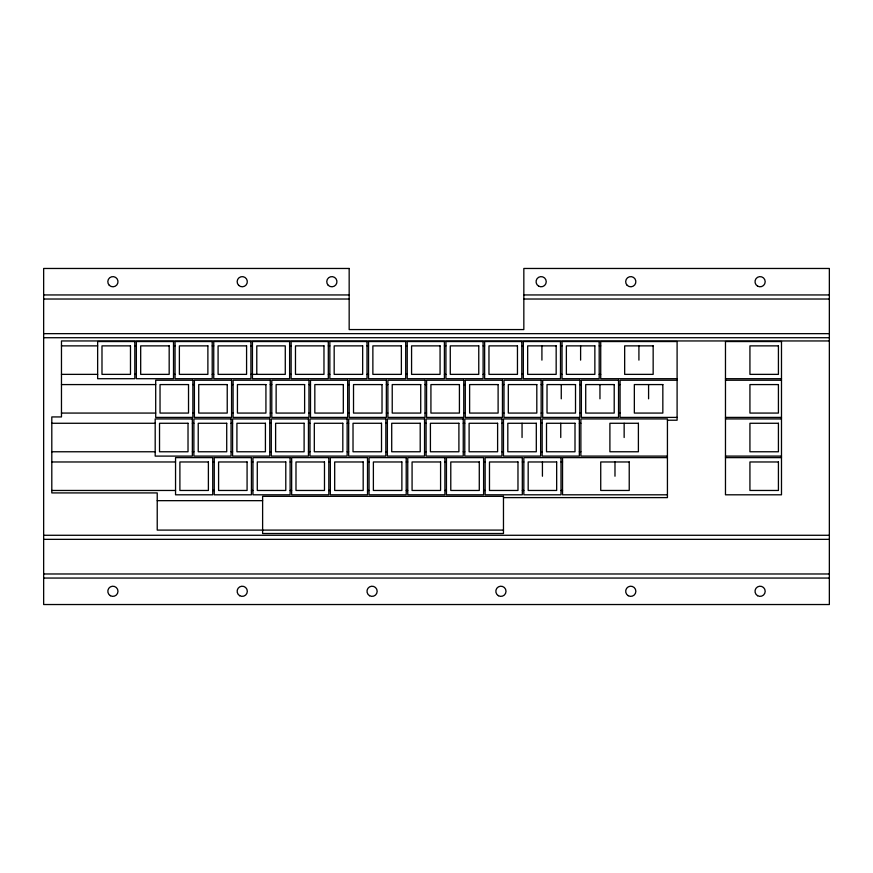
<?xml version="1.0" encoding="UTF-8"?>
<svg xmlns="http://www.w3.org/2000/svg" width="873" height="873" viewBox="0 0 873 873"><rect width="100%" height="100%" fill="white"/><g stroke="black" fill="none" stroke-linecap="round" stroke-linejoin="round"><path stroke-width="1.31" d="M43.65 294.943L349.167 294.943M523.833 294.943L829.35 294.943M43.65 299.024L349.167 299.024M523.833 299.024L829.35 299.024M43.65 333.65L829.35 333.65M43.65 337.72L829.35 337.72M829.35 340.95L61.47 340.95L61.47 416.934L51.802 416.934L51.802 492.918L157.227 492.918L157.227 530.097L503.47 530.097M61.47 345.872L97.645 345.872M134.824 345.872L136.352 345.872M173.52 345.872L175.047 345.872M212.215 345.872L213.743 345.872M250.911 345.872L252.439 345.872M289.618 345.872L291.135 345.872M328.313 345.872L329.841 345.872M367.009 345.872L368.537 345.872M405.705 345.872L407.233 345.872M444.401 345.872L445.928 345.872M483.107 345.872L484.635 345.872M521.803 345.872L523.331 345.872M560.499 345.872L562.026 345.872M599.194 345.872L600.722 345.872M61.47 374.364L97.645 374.364M134.824 374.364L136.352 374.364M173.52 374.364L175.047 374.364M212.215 374.364L213.743 374.364M250.911 374.364L285.275 374.364L285.275 345.872L256.782 345.872L256.782 374.364M289.618 374.364L291.135 374.364M328.313 374.364L329.841 374.364M367.009 374.364L368.537 374.364M405.705 374.364L407.233 374.364M444.401 374.364L445.928 374.364M483.107 374.364L484.635 374.364M521.803 374.364L523.331 374.364M560.499 374.364L562.026 374.364M599.194 374.364L600.722 374.364M677.099 378.707L600.722 378.707L600.722 341.539L677.099 341.539L677.099 420.219L667.43 420.219M725.474 378.707L781.488 378.707M677.099 380.235L620.07 380.235L620.07 417.403L677.099 417.403M725.474 380.235L781.488 380.235M61.47 384.578L155.7 384.578M192.868 384.578L194.395 384.578M231.563 384.578L233.091 384.578M270.259 384.578L271.787 384.578M308.966 384.578L310.493 384.578M347.661 384.578L349.189 384.578M386.357 384.578L387.885 384.578M425.053 384.578L426.581 384.578M463.759 384.578L465.287 384.578M502.455 384.578L503.983 384.578M541.151 384.578L542.679 384.578M579.847 384.578L581.374 384.578M618.542 384.578L620.07 384.578M61.47 413.071L155.7 413.071M192.868 413.071L194.395 413.071M231.563 413.071L233.091 413.071M270.259 413.071L271.787 413.071M308.966 413.071L310.493 413.071M347.661 413.071L349.189 413.071M386.357 413.071L387.885 413.071M425.053 413.071L426.581 413.071M463.759 413.071L465.287 413.071M502.455 413.071L503.983 413.071M541.151 413.071L542.679 413.071M579.847 413.071L581.374 413.071M618.542 413.071L620.07 413.071M725.474 417.403L781.488 417.403M725.474 418.931L781.488 418.931M51.802 423.274L155.187 423.274M192.355 423.274L193.882 423.274M231.061 423.274L232.589 423.274M269.757 423.274L271.285 423.274M308.453 423.274L309.98 423.274M347.148 423.274L348.676 423.274M385.844 423.274L387.372 423.274M424.551 423.274L426.079 423.274M463.247 423.274L464.774 423.274M501.942 423.274L503.47 423.274M540.638 423.274L542.166 423.274M579.345 423.274L580.872 423.274M51.802 451.767L155.187 451.767M192.355 451.767L193.882 451.767M231.061 451.767L232.589 451.767M269.757 451.767L271.285 451.767M308.453 451.767L309.98 451.767M347.148 451.767L348.676 451.767M385.844 451.767L387.372 451.767M424.551 451.767L426.079 451.767M463.247 451.767L464.774 451.767M501.942 451.767L503.47 451.767M540.638 451.767L542.166 451.767M579.345 451.767L580.872 451.767M667.43 456.099L580.872 456.099L580.872 418.931L667.43 418.931L667.43 497.61L503.47 497.61M725.474 456.099L781.488 456.099M667.43 457.627L562.539 457.627L562.539 494.805L667.43 494.805M725.474 457.627L781.488 457.627M51.802 461.97L175.549 461.97M212.728 461.97L214.256 461.97M251.424 461.97L252.952 461.97M290.12 461.97L291.647 461.97M328.815 461.97L330.343 461.97M367.522 461.97L369.05 461.97M406.218 461.97L407.746 461.97M444.914 461.97L446.441 461.97M483.609 461.97L485.137 461.97M522.316 461.97L523.833 461.97M561.012 461.97L562.539 461.97M51.802 490.462L175.549 490.462M212.728 490.462L214.256 490.462M251.424 490.462L252.952 490.462M290.12 490.462L291.647 490.462M328.815 490.462L330.343 490.462M367.522 490.462L369.05 490.462M406.218 490.462L407.746 490.462M444.914 490.462L446.441 490.462M483.609 490.462L485.137 490.462M522.316 490.462L523.833 490.462M561.012 490.462L562.539 490.462M157.227 500.666L262.62 500.666M43.65 535.28L829.35 535.28M43.65 539.35L829.35 539.35M43.65 573.976L829.35 573.976M43.65 578.057L829.35 578.057M648.584 384.578L648.584 398.819M638.916 345.872L638.916 360.123M624.151 423.274L624.151 437.515M614.985 461.97L614.985 476.221M599.958 384.578L599.958 398.819M580.61 345.872L580.61 360.123M561.263 384.578L561.263 398.819M560.75 423.274L560.75 437.515M542.428 461.97L542.428 476.221M541.915 345.872L541.915 360.123M522.054 423.274L522.054 437.515M349.167 268.469L43.65 268.469L43.65 604.531L829.35 604.531L829.35 268.469L523.833 268.469L523.833 329.568L349.167 329.568L349.167 268.469M134.824 341.539L97.645 341.539L97.645 378.707L134.824 378.707L134.824 341.539M173.52 341.539L136.352 341.539L136.352 378.707L173.52 378.707L173.52 341.539M212.215 341.539L175.047 341.539L175.047 378.707L212.215 378.707L212.215 341.539M250.911 341.539L213.743 341.539L213.743 378.707L250.911 378.707L250.911 341.539M289.618 341.539L252.439 341.539L252.439 378.707L289.618 378.707L289.618 341.539M328.313 341.539L291.135 341.539L291.135 378.707L328.313 378.707L328.313 341.539M367.009 341.539L329.841 341.539L329.841 378.707L367.009 378.707L367.009 341.539M405.705 341.539L368.537 341.539L368.537 378.707L405.705 378.707L405.705 341.539M444.401 341.539L407.233 341.539L407.233 378.707L444.401 378.707L444.401 341.539M483.107 341.539L445.928 341.539L445.928 378.707L483.107 378.707L483.107 341.539M521.803 341.539L484.635 341.539L484.635 378.707L521.803 378.707L521.803 341.539M560.499 341.539L523.331 341.539L523.331 378.707L560.499 378.707L560.499 341.539M599.194 341.539L562.026 341.539L562.026 378.707L599.194 378.707L599.194 341.539M781.488 341.539L725.474 341.539L725.474 494.805L781.488 494.805L781.488 341.539M130.481 345.872L101.988 345.872L101.988 374.364L130.481 374.364L130.481 345.872M169.176 345.872L140.684 345.872L140.684 374.364L169.176 374.364L169.176 345.872M207.883 345.872L179.38 345.872L179.38 374.364L207.883 374.364L207.883 345.872M246.579 345.872L218.086 345.872L218.086 374.364L246.579 374.364L246.579 345.872M323.97 345.872L295.478 345.872L295.478 374.364L323.97 374.364L323.97 345.872M362.666 345.872L334.173 345.872L334.173 374.364L362.666 374.364L362.666 345.872M401.373 345.872L372.869 345.872L372.869 374.364L401.373 374.364L401.373 345.872M440.068 345.872L411.576 345.872L411.576 374.364L440.068 374.364L440.068 345.872M478.764 345.872L450.272 345.872L450.272 374.364L478.764 374.364L478.764 345.872M517.46 345.872L488.967 345.872L488.967 374.364L517.46 374.364L517.46 345.872M556.166 345.872L527.663 345.872L527.663 374.364L556.166 374.364L556.166 345.872M594.862 345.872L566.37 345.872L566.37 374.364L594.862 374.364L594.862 345.872M653.157 345.872L624.664 345.872L624.664 374.364L653.157 374.364L653.157 345.872M778.421 345.872L749.929 345.872L749.929 374.364L778.421 374.364L778.421 345.872M192.868 380.235L155.7 380.235L155.7 417.403L192.868 417.403L192.868 380.235M231.563 380.235L194.395 380.235L194.395 417.403L231.563 417.403L231.563 380.235M270.259 380.235L233.091 380.235L233.091 417.403L270.259 417.403L270.259 380.235M308.966 380.235L271.787 380.235L271.787 417.403L308.966 417.403L308.966 380.235M347.661 380.235L310.493 380.235L310.493 417.403L347.661 417.403L347.661 380.235M386.357 380.235L349.189 380.235L349.189 417.403L386.357 417.403L386.357 380.235M425.053 380.235L387.885 380.235L387.885 417.403L425.053 417.403L425.053 380.235M463.759 380.235L426.581 380.235L426.581 417.403L463.759 417.403L463.759 380.235M502.455 380.235L465.287 380.235L465.287 417.403L502.455 417.403L502.455 380.235M541.151 380.235L503.983 380.235L503.983 417.403L541.151 417.403L541.151 380.235M579.847 380.235L542.679 380.235L542.679 417.403L579.847 417.403L579.847 380.235M618.542 380.235L581.374 380.235L581.374 417.403L618.542 417.403L618.542 380.235M188.524 384.578L160.032 384.578L160.032 413.071L188.524 413.071L188.524 384.578M227.231 384.578L198.728 384.578L198.728 413.071L227.231 413.071L227.231 384.578M265.927 384.578L237.434 384.578L237.434 413.071L265.927 413.071L265.927 384.578M304.622 384.578L276.13 384.578L276.13 413.071L304.622 413.071L304.622 384.578M343.318 384.578L314.826 384.578L314.826 413.071L343.318 413.071L343.318 384.578M382.025 384.578L353.521 384.578L353.521 413.071L382.025 413.071L382.025 384.578M420.721 384.578L392.228 384.578L392.228 413.071L420.721 413.071L420.721 384.578M459.416 384.578L430.924 384.578L430.924 413.071L459.416 413.071L459.416 384.578M498.112 384.578L469.619 384.578L469.619 413.071L498.112 413.071L498.112 384.578M536.808 384.578L508.315 384.578L508.315 413.071L536.808 413.071L536.808 384.578M575.514 384.578L547.022 384.578L547.022 413.071L575.514 413.071L575.514 384.578M614.21 384.578L585.718 384.578L585.718 413.071L614.21 413.071L614.21 384.578M662.836 384.578L634.344 384.578L634.344 413.071L662.836 413.071L662.836 384.578M778.421 384.578L749.929 384.578L749.929 413.071L778.421 413.071L778.421 384.578M192.355 418.931L155.187 418.931L155.187 456.099L192.355 456.099L192.355 418.931M231.061 418.931L193.882 418.931L193.882 456.099L231.061 456.099L231.061 418.931M269.757 418.931L232.589 418.931L232.589 456.099L269.757 456.099L269.757 418.931M308.453 418.931L271.285 418.931L271.285 456.099L308.453 456.099L308.453 418.931M347.148 418.931L309.98 418.931L309.98 456.099L347.148 456.099L347.148 418.931M385.844 418.931L348.676 418.931L348.676 456.099L385.844 456.099L385.844 418.931M424.551 418.931L387.372 418.931L387.372 456.099L424.551 456.099L424.551 418.931M463.247 418.931L426.079 418.931L426.079 456.099L463.247 456.099L463.247 418.931M501.942 418.931L464.774 418.931L464.774 456.099L501.942 456.099L501.942 418.931M540.638 418.931L503.47 418.931L503.47 456.099L540.638 456.099L540.638 418.931M579.345 418.931L542.166 418.931L542.166 456.099L579.345 456.099L579.345 418.931M188.022 423.274L159.53 423.274L159.53 451.767L188.022 451.767L188.022 423.274M226.718 423.274L198.226 423.274L198.226 451.767L226.718 451.767L226.718 423.274M265.414 423.274L236.921 423.274L236.921 451.767L265.414 451.767L265.414 423.274M304.11 423.274L275.617 423.274L275.617 451.767L304.11 451.767L304.11 423.274M342.816 423.274L314.313 423.274L314.313 451.767L342.816 451.767L342.816 423.274M381.512 423.274L353.019 423.274L353.019 451.767L381.512 451.767L381.512 423.274M420.208 423.274L391.715 423.274L391.715 451.767L420.208 451.767L420.208 423.274M458.903 423.274L430.411 423.274L430.411 451.767L458.903 451.767L458.903 423.274M497.61 423.274L469.107 423.274L469.107 451.767L497.61 451.767L497.61 423.274M536.306 423.274L507.813 423.274L507.813 451.767L536.306 451.767L536.306 423.274M575.001 423.274L546.509 423.274L546.509 451.767L575.001 451.767L575.001 423.274M638.392 423.274L609.9 423.274L609.9 451.767L638.392 451.767L638.392 423.274M778.421 423.274L749.929 423.274L749.929 451.767L778.421 451.767L778.421 423.274M212.728 457.627L175.549 457.627L175.549 494.805L212.728 494.805L212.728 457.627M251.424 457.627L214.256 457.627L214.256 494.805L251.424 494.805L251.424 457.627M290.12 457.627L252.952 457.627L252.952 494.805L290.12 494.805L290.12 457.627M328.815 457.627L291.647 457.627L291.647 494.805L328.815 494.805L328.815 457.627M367.522 457.627L330.343 457.627L330.343 494.805L367.522 494.805L367.522 457.627M406.218 457.627L369.05 457.627L369.05 494.805L406.218 494.805L406.218 457.627M444.914 457.627L407.746 457.627L407.746 494.805L444.914 494.805L444.914 457.627M483.609 457.627L446.441 457.627L446.441 494.805L483.609 494.805L483.609 457.627M522.316 457.627L485.137 457.627L485.137 494.805L522.316 494.805L522.316 457.627M561.012 457.627L523.833 457.627L523.833 494.805L561.012 494.805L561.012 457.627M208.385 461.97L179.893 461.97L179.893 490.462L208.385 490.462L208.385 461.97M247.081 461.97L218.588 461.97L218.588 490.462L247.081 490.462L247.081 461.97M285.787 461.97L257.284 461.97L257.284 490.462L285.787 490.462L285.787 461.97M324.483 461.97L295.991 461.97L295.991 490.462L324.483 490.462L324.483 461.97M363.179 461.97L334.686 461.97L334.686 490.462L363.179 490.462L363.179 461.97M401.875 461.97L373.382 461.97L373.382 490.462L401.875 490.462L401.875 461.97M440.581 461.97L412.078 461.97L412.078 490.462L440.581 490.462L440.581 461.97M479.277 461.97L450.784 461.97L450.784 490.462L479.277 490.462L479.277 461.97M517.973 461.97L489.48 461.97L489.48 490.462L517.973 490.462L517.973 461.97M556.668 461.97L528.176 461.97L528.176 490.462L556.668 490.462L556.668 461.97M629.226 461.97L600.733 461.97L600.733 490.462L629.226 490.462L629.226 461.97M778.421 461.97L749.929 461.97L749.929 490.462L778.421 490.462L778.421 461.97M503.47 496.333L262.62 496.333L262.62 533.501L503.47 533.501L503.47 496.333M110.358 595.702A5.096 5.096 0 0 0 117.986 591.294A5.096 5.096 0 0 0 110.358 586.885A5.096 5.096 0 0 0 110.358 595.702M239.682 595.702A5.096 5.096 0 0 0 247.321 591.294A5.096 5.096 0 0 0 239.682 586.885A5.096 5.096 0 0 0 239.682 595.702M369.53 595.702A5.096 5.096 0 0 0 377.169 591.294A5.096 5.096 0 0 0 369.53 586.885A5.096 5.096 0 0 0 369.53 595.702M498.374 595.702A5.096 5.096 0 0 0 506.013 591.294A5.096 5.096 0 0 0 498.374 586.885A5.096 5.096 0 0 0 498.374 595.702M628.222 595.702A5.096 5.096 0 0 0 635.86 591.294A5.096 5.096 0 0 0 628.222 586.885A5.096 5.096 0 0 0 628.222 595.702M757.557 595.702A5.096 5.096 0 0 0 765.195 591.294A5.096 5.096 0 0 0 757.557 586.885A5.096 5.096 0 0 0 757.557 595.702M109.3 285.307A5.096 5.096 0 0 0 117.822 283.027A5.096 5.096 0 0 0 111.58 276.785A5.096 5.096 0 0 0 109.3 285.307M238.635 285.307A5.096 5.096 0 0 0 247.146 283.027A5.096 5.096 0 0 0 240.915 276.785A5.096 5.096 0 0 0 238.635 285.307M328.248 285.307A5.096 5.096 0 0 0 336.771 283.027A5.096 5.096 0 0 0 330.529 276.785A5.096 5.096 0 0 0 328.248 285.307M538.608 286.115A5.096 5.096 0 0 0 546.247 281.706A5.096 5.096 0 0 0 538.608 277.298A5.096 5.096 0 0 0 538.608 286.115M627.163 285.307A5.096 5.096 0 0 0 635.686 283.027A5.096 5.096 0 0 0 629.455 276.785A5.096 5.096 0 0 0 627.163 285.307M757.557 286.115A5.096 5.096 0 0 0 765.195 281.706A5.096 5.096 0 0 0 757.557 277.298A5.096 5.096 0 0 0 757.557 286.115"/></g></svg>
